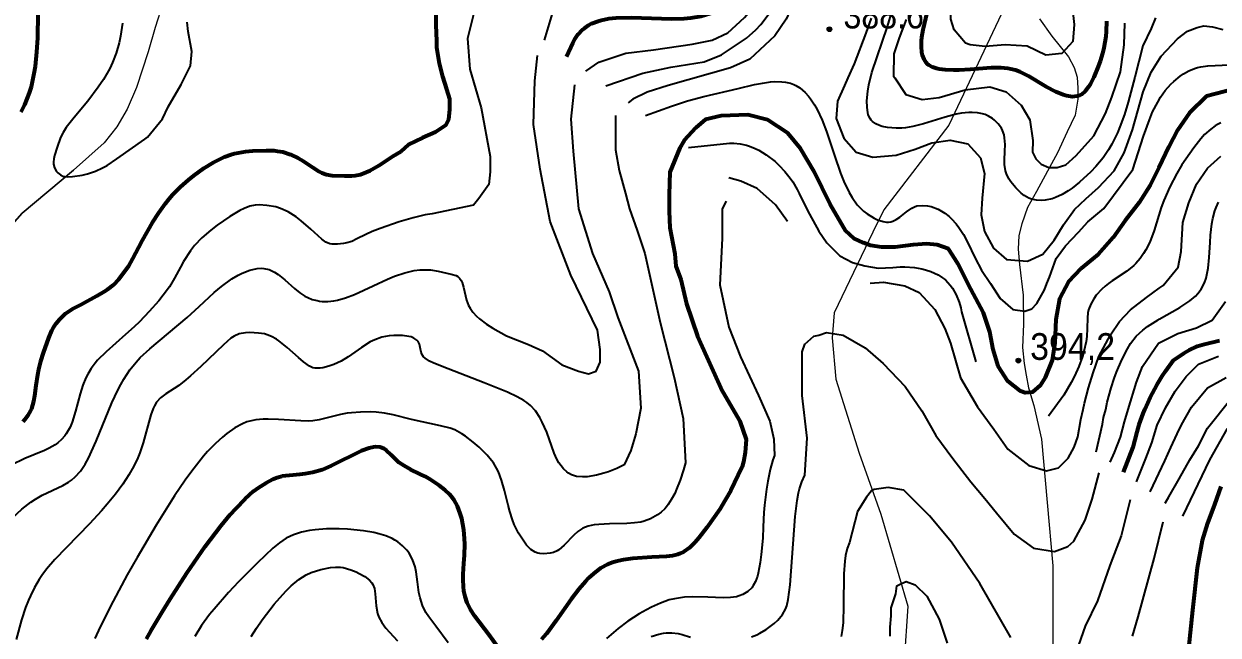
# Model space of a CAD drawing. Header units: metres. Extents: x 545098 to 555652, y 1854398 to 1862642.
# Drawn here: x 548287 to 549047, y 1859579 to 1859968 of the extents above; entities that cross this region are included whole.
import ezdxf
from ezdxf.enums import TextEntityAlignment as Align

# ---------------------------------------------------------------- set-up
doc = ezdxf.new("R2010")
doc.units = ezdxf.units.M
doc.header["$LTSCALE"] = 6.8
for name, color, linetype, lineweight in [('1', 7, 'Continuous', 25), ('2', 7, 'Continuous', 53), ('34', 7, 'Continuous', 13), ('5', 7, 'Continuous', 13), ('51', 7, 'Continuous', 13), ('53', 7, 'Continuous', 13)]:
    doc.layers.add(name, color=color, linetype=linetype, lineweight=lineweight)

msp = doc.modelspace()

# ---------------------------------------------------------------- hatches: boundary and pattern name
at = {"layer": '5'}
for points in [[(548800.84, 1859964.66, 1), (548797.84, 1859964.66, 1)], [(548921.02, 1859753.77, 1), (548918.02, 1859753.77, 1)]]:
    msp.add_hatch(color=256, dxfattribs=at).paths.add_polyline_path(points)

# ---------------------------------------------------------------- linework, layer by layer
at = {"layer": '1'}
for points in [[(548630.7, 1860000), (548629.78, 1859999.03), (548625.54, 1859983.46), (548617.91, 1859957.75)], [(548644.27, 1859938.07), (548652.66, 1859943.62), (548669.87, 1859949.37), (548687.37, 1859951.5), (548711.9, 1859955.18), (548724.67, 1859957.82), (548734.68, 1859962.44), (548745.24, 1859972.12), (548754.28, 1859982.72), (548767.31, 1860000)], [(548657.02, 1859928.56), (548680.61, 1859936.77), (548698.39, 1859940.62), (548719.53, 1859943.98), (548730.58, 1859948.31), (548746.5, 1859958.94), (548752.45, 1859964.26), (548755.7, 1859967.6), (548766.82, 1859982.54), (548774.3, 1859994.05), (548779.24, 1860000)], [(548788.95, 1860000), (548778.84, 1859986.69), (548777.45, 1859983.73), (548771.79, 1859970.99), (548764.48, 1859960.42), (548748.67, 1859945.6), (548736.44, 1859940.14), (548696.78, 1859928.86), (548683.34, 1859924.69), (548674.21, 1859920.25), (548671.35, 1859917.86)], [(548954.17, 1860000), (548953.83, 1859978.87), (548955.08, 1859967.68), (548954.08, 1859956.88), (548947.08, 1859949.18), (548936.96, 1859948.21), (548925.15, 1859953.97), (548911.07, 1859954.75), (548898.37, 1859953.6), (548888.84, 1859954.79), (548885.8, 1859955.71), (548878.71, 1859964.2), (548876.63, 1859971.13), (548876.63, 1859976.59), (548878.98, 1859988.61), (548882.3, 1860000)], [(548573.66, 1859977.35), (548569, 1859958.7), (548570.44, 1859939.34), (548577.78, 1859914.65), (548583.47, 1859883.74), (548583.47, 1859873.97), (548582.66, 1859865.84), (548576.16, 1859856.89), (548572.91, 1859852.82), (548546.49, 1859847.26), (548542.08, 1859846.48), (548534.47, 1859844.68), (548525.52, 1859842.05), (548513.48, 1859837.89), (548508.36, 1859835.88), (548504.31, 1859834.08), (548498.63, 1859831.21), (548495.41, 1859829.7), (548492.24, 1859828.73), (548490.14, 1859828.32), (548486.22, 1859827.88), (548482.89, 1859827.86), (548481.33, 1859828.15), (548478.94, 1859829.18), (548476.28, 1859831.12), (548469.4, 1859837.38), (548463.29, 1859842.68), (548459.94, 1859845.25), (548454.88, 1859848.52), (548450.04, 1859850.69), (548446.99, 1859851.6), (548441.36, 1859852.57), (548436.38, 1859852.86), (548434.03, 1859852.71), (548430.52, 1859852.02), (548426.85, 1859850.63), (548424.16, 1859849.28), (548417.76, 1859845.42), (548409.83, 1859840.01), (548405.7, 1859836.89), (548399.96, 1859831.98), (548395.29, 1859827), (548392.71, 1859823.65), (548388.41, 1859816.83), (548386.49, 1859813.34), (548382.63, 1859806.22), (548379.35, 1859800.83), (548375.46, 1859795.44), (548372.6, 1859791.9), (548366.53, 1859785.06), (548360.27, 1859778.58), (548356.93, 1859775.36), (548351.44, 1859770.35), (548339.08, 1859759.48), (548333.62, 1859753.99), (548332.09, 1859752.21), (548329.49, 1859748.7), (548327.41, 1859745.24), (548326.25, 1859742.92), (548324.34, 1859738.2), (548322.61, 1859732.68), (548319.66, 1859721.55), (548317.47, 1859714.63), (548316.15, 1859711.46), (548313.73, 1859707.19), (548312.78, 1859705.92), (548310.67, 1859703.58), (548308.29, 1859701.52), (548306.57, 1859700.28), (548302.84, 1859698.09), (548299.81, 1859696.65), (548293.1, 1859693.9), (548287.37, 1859691.51), (548278.78, 1859687.32)], [(549006.81, 1859971.92), (549003.93, 1859965.19), (548998.64, 1859954.13), (548993.53, 1859934.26), (548989.43, 1859918.34), (548986.99, 1859910.39), (548984.15, 1859902.6), (548982.54, 1859898.79), (548978.9, 1859891.45), (548976.84, 1859887.94), (548973.41, 1859882.91), (548968.85, 1859877.4), (548965.53, 1859873.94), (548958.41, 1859867.42), (548953.66, 1859863.55), (548951.18, 1859861.77), (548947.29, 1859859.41), (548943.14, 1859857.52), (548940.94, 1859856.79), (548936.54, 1859855.9), (548934.3, 1859855.73), (548930.97, 1859855.87), (548927.79, 1859856.56), (548926.28, 1859857.12), (548923.23, 1859858.85), (548921.36, 1859860.33), (548917.91, 1859863.75), (548914.76, 1859867.54), (548913.43, 1859869.55), (548911.9, 1859872.74), (548911.34, 1859874.66), (548910.79, 1859878.67), (548910.74, 1859881.45), (548910.96, 1859887.12), (548911.07, 1859891.36), (548910.8, 1859895.48), (548910.43, 1859897.47), (548909.47, 1859900.32), (548908.72, 1859901.78), (548906.77, 1859904.51), (548904.32, 1859906.9), (548903.1, 1859907.83), (548900.48, 1859909.42), (548898.41, 1859910.34), (548896.8, 1859910.88), (548893.52, 1859911.55), (548890.16, 1859911.77), (548887.91, 1859911.71), (548883.41, 1859911.2), (548879.87, 1859910.53), (548872.92, 1859908.72), (548859.26, 1859904.47), (548852.39, 1859902.74), (548847.73, 1859901.98), (548845.37, 1859901.76), (548841.79, 1859901.66), (548836.28, 1859902.12), (548832.77, 1859902.87), (548831.08, 1859903.41), (548828.74, 1859904.47), (548826.74, 1859905.89), (548825.91, 1859906.75), (548825.14, 1859907.82), (548824.04, 1859910.29), (548823.43, 1859913.08), (548823.23, 1859915.04), (548823.2, 1859919.05), (548823.74, 1859925.36), (548824.41, 1859929.38), (548826.32, 1859937.17), (548836.32, 1859966.41), (548839.29, 1859976.32)], [(548349.56, 1859968.47), (548348.29, 1859960.31), (548347.34, 1859955.96), (548345.51, 1859949.51), (548343.18, 1859943.52), (548341.38, 1859939.77), (548337.34, 1859932.74), (548334.06, 1859927.76), (548327.45, 1859918.88), (548318.69, 1859908.51), (548313.68, 1859902.14), (548311.68, 1859898.95), (548310.17, 1859895.78), (548308.02, 1859889.71), (548306.28, 1859884.41), (548305.74, 1859882.12), (548305.57, 1859880.06), (548305.67, 1859878.8), (548306.34, 1859876.43), (548307.62, 1859874.2), (548308.46, 1859873.2), (548309.98, 1859871.96), (548311.6, 1859871.2), (548312.57, 1859870.95), (548314.29, 1859870.75), (548317.68, 1859870.87), (548323.82, 1859871.86), (548327.25, 1859872.69), (548332.29, 1859874.32), (548336.84, 1859876.39), (548339.73, 1859878.05), (548345.89, 1859882.16), (548363.68, 1859894.77), (548365.52, 1859896.01), (548374.88, 1859907.72), (548378.62, 1859915.21), (548386.86, 1859929.46), (548392.86, 1859941.45), (548393.61, 1859950.45), (548391.36, 1859963.19), (548390.61, 1859969.19)], [(548825.82, 1859971.67), (548822.48, 1859962.17), (548815.06, 1859942.63), (548811.03, 1859933.66), (548808.89, 1859928.89), (548804.34, 1859918.94), (548803.68, 1859907.86), (548808.38, 1859895.33), (548816.29, 1859886.46), (548826.84, 1859883.33), (548841.84, 1859884.43), (548853.82, 1859888.44), (548864.56, 1859892.31), (548876.16, 1859894.08), (548887.27, 1859891.7), (548895.49, 1859882.87), (548898.02, 1859872.93), (548896.47, 1859857.18), (548895.92, 1859846.58), (548897.9, 1859835.95), (548903.63, 1859825.42), (548911.99, 1859818.18), (548925.28, 1859817), (548935.13, 1859821.6), (548942.23, 1859830.52), (548948.23, 1859840.15), (548955.16, 1859849.89), (548962.41, 1859856.83), (548970.59, 1859863.88), (548980.56, 1859874.59), (548986.84, 1859885.98), (548992.12, 1859900.72), (548995.5, 1859912.74), (548998.87, 1859924.76), (549004.08, 1859937.29), (549010.33, 1859947.58), (549020.67, 1859958.57), (549027.22, 1859963.48), (549033.22, 1859965.67), (549037.58, 1859966.76), (549043.04, 1859966.21), (549049.59, 1859964.57)], [(548848.09, 1859970.85), (548843.57, 1859959.18), (548840.3, 1859949.06), (548840.16, 1859934.73), (548840.88, 1859933.66), (548847.9, 1859923.17), (548858.33, 1859919.93), (548869.2, 1859921.14), (548885.64, 1859926.12), (548901.31, 1859928.03), (548911.74, 1859924.79), (548921.34, 1859916.26), (548926.76, 1859907.12), (548928.7, 1859893.97), (548928.46, 1859886.52), (548930.65, 1859882.15), (548933.92, 1859878.88), (548938.83, 1859876.69), (548944.29, 1859876.69), (548949.74, 1859878.33), (548956.29, 1859884.34), (548967.54, 1859896.88), (548974.92, 1859911.07), (548978.96, 1859921.43), (548984.4, 1859937.46), (548986.88, 1859954.72), (548987.22, 1859968.6)], [(548316.96, 1859677.69), (548319.4, 1859679.76), (548322.75, 1859683.36), (548325.78, 1859687.81), (548327.83, 1859691.62), (548332.67, 1859702.48), (548342.82, 1859726.84), (548346.62, 1859734.97), (548348.52, 1859738.67), (548350.41, 1859742.03), (548354.21, 1859747.86), (548358.12, 1859752.79), (548360.85, 1859755.73), (548366.8, 1859761.28), (548390.68, 1859781.15), (548398.38, 1859788.24), (548407.94, 1859797.17), (548412.48, 1859801.04), (548419.01, 1859805.74), (548423.11, 1859808.15), (548425.7, 1859809.45), (548430.47, 1859811.35), (548435.1, 1859812.45), (548437.84, 1859812.61), (548439.54, 1859812.48), (548442.77, 1859811.69), (548446.23, 1859810.04), (548448.46, 1859808.59), (548452.73, 1859805.16), (548458.92, 1859799.61), (548462.27, 1859796.97), (548465.58, 1859794.86), (548467.36, 1859793.94), (548470.23, 1859792.78), (548473.32, 1859791.95), (548474.95, 1859791.68), (548476.65, 1859791.51), (548480.19, 1859791.49), (548483.88, 1859791.85), (548486.39, 1859792.3), (548491.43, 1859793.66), (548497.05, 1859795.81), (548508.98, 1859801.47), (548518.04, 1859805.56), (548522.65, 1859807.43), (548529.25, 1859809.69), (548535.14, 1859811.06), (548538.74, 1859811.51), (548541.04, 1859811.62), (548545.52, 1859811.46), (548550.44, 1859810.78), (548558.63, 1859808.87), (548561.82, 1859807.88), (548562.86, 1859807.36), (548564.03, 1859806.34), (548564.99, 1859804.82), (548565.56, 1859803.54), (548566.5, 1859800.48), (548568.32, 1859792.34), (548569.69, 1859788.82), (548570.63, 1859787.12), (548572.44, 1859784.6), (548574.78, 1859782.08), (548576.66, 1859780.4), (548581.14, 1859777.03), (548585.12, 1859774.51), (548593.81, 1859769.65), (548607.86, 1859764.15), (548616.8, 1859760.08), (548629, 1859751.13), (548639.57, 1859747.06), (548646.07, 1859745.44), (548650.95, 1859747.06), (548653.39, 1859752.76), (548653.39, 1859760.89), (548651.76, 1859773.1), (548634.69, 1859808.08), (548621.68, 1859842.25), (548615.18, 1859875.61), (548611.11, 1859904.09), (548611.93, 1859931.75), (548613.55, 1859948.02)], [(548682.24, 1859909.74), (548698.8, 1859915.81), (548709.08, 1859919.05), (548719.45, 1859921.82), (548741.15, 1859926.99), (548751.58, 1859929.45), (548756.77, 1859930.45), (548761.85, 1859931.14), (548764.31, 1859931.33), (548769.04, 1859931.29), (548771.29, 1859931.04), (548774.48, 1859930.33), (548776.59, 1859929.57), (548777.93, 1859928.93), (548780.47, 1859927.4), (548783.94, 1859924.46), (548786.04, 1859922.13), (548787.36, 1859920.42), (548789.81, 1859916.66), (548791.5, 1859913.59), (548794.59, 1859906.89), (548797.37, 1859899.65), (548802.46, 1859884.41), (548806.32, 1859873.16), (548808.41, 1859867.86), (548811.76, 1859860.8), (548813.7, 1859857.55), (548817.04, 1859853.03), (548821.08, 1859848.96), (548823.41, 1859847.1), (548827.69, 1859844.39), (548829.96, 1859843.31), (548833.41, 1859842.22), (548835.68, 1859841.93), (548836.79, 1859841.94), (548838.41, 1859842.18), (548839.58, 1859842.54), (548841.83, 1859843.65), (548844, 1859845.13), (548848.27, 1859848.56), (548851.63, 1859850.85), (548853.41, 1859851.69), (548854.99, 1859852.19), (548858.32, 1859852.59), (548861.74, 1859852.32), (548864.02, 1859851.8), (548868.41, 1859850.15), (548872.79, 1859847.58), (548875.41, 1859845.52), (548877.03, 1859844.03), (548879.95, 1859840.8), (548881.62, 1859838.61), (548884.58, 1859834.01), (548887.18, 1859829.16), (548892.01, 1859819.01), (548896.04, 1859811.3), (548901.72, 1859802.77), (548907.99, 1859793.34), (548916.1, 1859786.31), (548923.67, 1859785.22), (548927.99, 1859786.85), (548931.23, 1859790.09), (548936.1, 1859798.75), (548937.71, 1859802.77), (548939.34, 1859806.86), (548943.67, 1859818.76), (548949.61, 1859826.87), (548957.72, 1859835.53), (548963.67, 1859842.02), (548973.94, 1859850.67), (548992.45, 1859875.5), (548999.21, 1859896.72), (549002.86, 1859907.06), (549004.96, 1859912.03), (549008.16, 1859918.35), (549009.98, 1859921.36), (549013.02, 1859925.65), (549016.49, 1859929.64), (549018.41, 1859931.5), (549022.41, 1859934.79), (549024.57, 1859936.25), (549027.97, 1859938.16), (549031.56, 1859939.67), (549033.41, 1859940.24), (549035.6, 1859940.75), (549040.08, 1859941.37), (549053.75, 1859941.97)], [(548637.13, 1859929.31), (548634.69, 1859907.34), (548636.32, 1859887), (548639.57, 1859850.39), (548648.51, 1859821.92), (548659.08, 1859797.51), (548664.77, 1859781.24), (548677.78, 1859747.07), (548679.4, 1859723.47), (548676.15, 1859707.2), (548672.9, 1859696.63), (548668.66, 1859687.4), (548664.1, 1859685.16), (548658.66, 1859683.03), (548655.71, 1859682.07), (548651.14, 1859680.87), (548645.11, 1859679.92), (548642.27, 1859679.8), (548638.42, 1859680.12), (548635.2, 1859681.1), (548633.34, 1859682.12), (548632.21, 1859682.95), (548630.1, 1859684.96), (548627.21, 1859688.79), (548625.9, 1859691.05), (548624.12, 1859694.8), (548619.42, 1859708.19), (548616.6, 1859714.6), (548614.95, 1859717.66), (548612.2, 1859721.79), (548609.11, 1859725.21), (548606.7, 1859727.18), (548604.88, 1859728.42), (548600.59, 1859730.84), (548594.54, 1859733.66), (548579.58, 1859739.73), (548556.7, 1859748.64), (548547.69, 1859752.21), (548544.85, 1859753.51), (548542.02, 1859755.25), (548540.98, 1859756.22), (548539.88, 1859757.92), (548539.44, 1859759.25), (548538.92, 1859762.15), (548538.46, 1859764.19), (548537.64, 1859765.87), (548536.89, 1859766.78), (548534.94, 1859768.18), (548533.1, 1859768.89), (548531.6, 1859769.24), (548527.65, 1859769.68), (548522.22, 1859769.78), (548519.17, 1859769.57), (548514.51, 1859768.72), (548510.03, 1859767.12), (548507.16, 1859765.67), (548501.54, 1859762.13), (548493.04, 1859756.16), (548488.56, 1859753.45), (548483.88, 1859751.27), (548480.79, 1859750.17), (548476.93, 1859749.2), (548475.19, 1859748.94), (548472.1, 1859748.96), (548470.65, 1859749.29), (548468.43, 1859750.25), (548464.58, 1859752.97), (548461.43, 1859755.7), (548454.3, 1859762.14), (548449.02, 1859766.42), (548447.41, 1859767.52), (548444.39, 1859769.18), (548441.58, 1859770.26), (548439.77, 1859770.74), (548436.13, 1859771.3), (548430.45, 1859771.6), (548427.67, 1859771.45), (548423.83, 1859770.76), (548420.53, 1859769.36), (548418.44, 1859767.98), (548413.78, 1859763.93), (548399.3, 1859750.05), (548392.82, 1859744.1), (548389.73, 1859741.48), (548385.26, 1859738.04), (548382.37, 1859736.11), (548377.06, 1859732.73), (548373.74, 1859730.19), (548371.19, 1859727.25), (548369.83, 1859724.97), (548369.03, 1859723.27), (548367.63, 1859719.38), (548362.72, 1859701.46), (548360.55, 1859695.17), (548359.2, 1859691.86), (548356.73, 1859686.65), (548353.59, 1859681.09), (548351.73, 1859678.17), (548349.66, 1859675.14), (548344.98, 1859668.86), (548339.77, 1859662.44)], [(548663.15, 1859909.79), (548663.15, 1859897.59), (548663.15, 1859887.83), (548665.59, 1859874.81), (548669.65, 1859860.16), (548672.09, 1859850.4), (548676.97, 1859836.57), (548681.85, 1859821.92), (548691.6, 1859777.98), (548700.54, 1859743), (548706.23, 1859716.96), (548707.73, 1859688.7), (548706.46, 1859684.19), (548704.3, 1859677.64), (548702.07, 1859672.01), (548700.84, 1859669.33), (548698.87, 1859665.58), (548696.75, 1859662.26), (548695.65, 1859660.8), (548694.51, 1859659.49), (548692.19, 1859657.29), (548689.85, 1859655.56), (548685.39, 1859653.14), (548681.36, 1859651.58), (548679.21, 1859651.04), (548675.36, 1859650.5), (548670.46, 1859650.23), (548659.3, 1859649.97), (548652.59, 1859649.57), (548649.63, 1859649.21), (548645.75, 1859648.39), (548642.49, 1859647.13), (548640.54, 1859645.99), (548639.28, 1859645.08), (548636.74, 1859642.81), (548630.43, 1859636.27), (548627.09, 1859633.49), (548625.98, 1859632.8), (548623.76, 1859631.78), (548621.59, 1859631.18), (548617.49, 1859630.84), (548614.99, 1859631), (548613.79, 1859631.23), (548612.03, 1859631.86), (548609.37, 1859633.6), (548606.64, 1859636.46), (548604.84, 1859638.83), (548601.52, 1859644.08), (548598.81, 1859649.46), (548597.63, 1859652.43), (548595.97, 1859657.68), (548594.88, 1859661.84), (548592.6, 1859671.05), (548590.68, 1859677.73), (548588.71, 1859682.92), (548587.56, 1859685.29), (548585.53, 1859688.67), (548584.35, 1859690.33), (548581.61, 1859693.64), (548576.5, 1859698.72), (548572.73, 1859701.96), (548567.74, 1859705.76), (548565.43, 1859707.3), (548560.87, 1859709.79), (548558.05, 1859710.87), (548551.91, 1859712.4), (548533.38, 1859716.27), (548521.75, 1859719.24), (548516.3, 1859720.34), (548510.92, 1859720.96), (548507.42, 1859721.13), (548500.88, 1859721.07), (548495.13, 1859720.66), (548492.39, 1859720.3), (548488.16, 1859719.48), (548474.58, 1859716.02), (548470.63, 1859715.46), (548468.12, 1859715.33), (548462.9, 1859715.46), (548448.73, 1859716.39), (548442.11, 1859716.55), (548438.91, 1859716.47), (548434.34, 1859716.06), (548430.56, 1859715.33), (548428.68, 1859714.76), (548425.79, 1859713.6), (548420.97, 1859710.93), (548415.93, 1859707.4), (548413.13, 1859705.13), (548408.59, 1859700.99), (548403.66, 1859695.87), (548401.04, 1859692.9), (548393.55, 1859683.46), (548389.44, 1859677.76), (548382.69, 1859667.79), (548370.96, 1859649.08), (548358.85, 1859628.55), (548352.59, 1859617.46), (548343.51, 1859600.64), (548335.41, 1859584.47), (548331.93, 1859576.94)], [(549048.41, 1859905.11), (549046.13, 1859904.01), (549044.67, 1859903.15), (549041.88, 1859901.16), (549038, 1859897.6), (549035.59, 1859894.94), (549031.08, 1859889.26), (549025.98, 1859882.08), (549023.6, 1859878.44), (549020.26, 1859872.92), (549015.79, 1859864.46), (549012.02, 1859855.73), (549010.4, 1859851.25), (549008.85, 1859846.37), (549005.84, 1859836.52), (549003.08, 1859829.26), (549000.64, 1859824.39), (548999.24, 1859822.06), (548996.91, 1859818.73), (548994.3, 1859815.67), (548992.88, 1859814.26), (548988.58, 1859810.75), (548979.24, 1859804.51), (548976.88, 1859802.77), (548974.69, 1859801.15), (548972.55, 1859799.26), (548969.01, 1859795.35), (548967.48, 1859793.2), (548965.58, 1859789.76), (548964.23, 1859786.14), (548963.8, 1859784.26), (548963.43, 1859780.93), (548963.33, 1859774.17), (548963.01, 1859769.21), (548962.57, 1859765.94), (548961.19, 1859759.5), (548960.27, 1859756.32), (548958.01, 1859750.04), (548955.25, 1859743.86), (548953.15, 1859739.79), (548948.45, 1859731.75), (548938.66, 1859718.38)], [(548709.58, 1859889.33), (548735.65, 1859892.15), (548738.44, 1859892.16), (548742.51, 1859891.8), (548746.47, 1859890.97), (548748.41, 1859890.36), (548752.07, 1859888.86), (548754.44, 1859887.64), (548758.98, 1859884.83), (548764.7, 1859880.45), (548767.33, 1859878.04), (548771.02, 1859874.13), (548774.37, 1859869.86), (548775.93, 1859867.59), (548778.81, 1859862.74), (548780.13, 1859860.17), (548781.96, 1859856.12), (548786.68, 1859846.9), (548792.51, 1859836.22), (548797.69, 1859828.77), (548805.94, 1859820.51), (548814.04, 1859816.3), (548821.8, 1859814.03), (548830.22, 1859812.73), (548839.71, 1859812.97), (548844.32, 1859813.41), (548847.35, 1859813.47), (548853.41, 1859813.04), (548858.07, 1859812.23), (548860.37, 1859811.66), (548863.73, 1859810.58), (548868.41, 1859808.44), (548871.32, 1859806.55), (548873.08, 1859805.1), (548876.22, 1859801.77), (548877.59, 1859799.89), (548879.97, 1859795.69), (548881.86, 1859790.91), (548882.87, 1859787.42), (548883.43, 1859784.94), (548892.35, 1859752.93)], [(548825.2, 1859803.04), (548833.76, 1859803.82), (548847.37, 1859801.36), (548856.45, 1859797.08), (548866.33, 1859786.23), (548872.72, 1859774.17), (548876.43, 1859764.81), (548882.63, 1859742.78), (548893.5, 1859724.34), (548903.9, 1859710.15), (548912.88, 1859697.38), (548926.11, 1859686.98), (548937.45, 1859683.66), (548945.01, 1859685.56), (548951.16, 1859691.71), (548954.94, 1859698.8), (548957.35, 1859705.37), (548959.18, 1859716.37), (548960.67, 1859722.77), (548961.57, 1859726.65), (548964.18, 1859736.48), (548967.14, 1859746.04), (548970.78, 1859756.47), (548978.14, 1859770.2), (548983.93, 1859778.68), (548990.94, 1859786.19), (549000.94, 1859793.91), (549009.02, 1859799.84), (549011.56, 1859801.7), (549021.24, 1859813.34), (549023.05, 1859823.23), (549024.18, 1859841.7), (549027.97, 1859854.24), (549032.94, 1859866.12), (549039.84, 1859876.16), (549048.26, 1859883.87)], [(548772.68, 1859842.24), (548765.01, 1859852.84), (548753.43, 1859863.32), (548743.02, 1859868.07), (548735.34, 1859870.11)], [(548733.62, 1859855.31), (548731.16, 1859850.39), (548731.16, 1859831.55), (548729.52, 1859802.05), (548735.26, 1859775), (548742.62, 1859756.16), (548754.09, 1859731.57), (548761.46, 1859715.18), (548763.91, 1859703.71), (548764.31, 1859693.5), (548763.32, 1859690.62), (548761.67, 1859684.59), (548760.12, 1859677.18), (548759.25, 1859672.02), (548758, 1859661.88), (548757.64, 1859657.14), (548757.19, 1859647.99), (548756.83, 1859640.82), (548755.94, 1859630.42), (548755.27, 1859625.32), (548753.97, 1859618.52), (548753.45, 1859616.6), (548752.26, 1859613.32), (548750.87, 1859610.68), (548749.83, 1859609.22), (548747.43, 1859606.88), (548744.23, 1859604.94), (548741.81, 1859604.02), (548740.08, 1859603.55), (548736.36, 1859602.98), (548731.8, 1859602.83), (548721.98, 1859603.28), (548712.03, 1859603.42), (548707.17, 1859603.16), (548700.75, 1859602.29), (548697.36, 1859601.47), (548691.72, 1859599.51), (548686, 1859596.9), (548682.93, 1859595.31), (548678.2, 1859592.61), (548671.01, 1859587.96), (548664.81, 1859583.33), (548661.83, 1859580.86), (548657.57, 1859576.98)], [(548968.94, 1859695.84), (548972.96, 1859713.45), (548973.76, 1859717.66), (548975.13, 1859722.77), (548975.98, 1859727.34), (548978.48, 1859736.53), (548980.52, 1859742.52), (548982.03, 1859746.46), (548985.38, 1859754.26), (548988.89, 1859761.28), (548990.93, 1859764.63), (548994.49, 1859769.26), (548998.65, 1859773.19), (549001.75, 1859775.55), (549008.46, 1859779.79), (549009.02, 1859780.1), (549022.34, 1859787.57), (549028.59, 1859791.74), (549032.19, 1859794.85), (549033.77, 1859796.53), (549035.81, 1859799.26), (549037.89, 1859803.33), (549038.91, 1859806.27), (549039.45, 1859808.33), (549040.26, 1859812.63), (549040.96, 1859819.45), (549041.48, 1859828.93), (549041.79, 1859833.72), (549042.6, 1859840.81), (549043.25, 1859844.26), (549044.57, 1859849.03), (549045.4, 1859851.33), (549046.89, 1859854.64)], [(548977.92, 1859689.16), (548980.78, 1859695.23), (548984.5, 1859705.03), (548987.1, 1859714.86), (548989.48, 1859722.77), (548994.66, 1859740.03), (548998.52, 1859750.02), (549008.75, 1859764.9), (549009.02, 1859765.04), (549020.99, 1859771.14), (549032.77, 1859774.64), (549042.8, 1859779.51), (549051.33, 1859791.48)], [(548779.65, 1859669.63), (548780.31, 1859672.27), (548781.84, 1859676.76), (548783.68, 1859680.93), (548785.2, 1859704.53), (548781.92, 1859731.57), (548781.92, 1859748.78), (548781.92, 1859759.44), (548783.56, 1859764.35), (548789.29, 1859769.27), (548792.57, 1859770.09), (548797.48, 1859771.73), (548808.12, 1859770.09), (548822.04, 1859761.89), (548833.51, 1859752.06), (548847.43, 1859737.31), (548858.07, 1859721.74), (548867.08, 1859706.17), (548877.72, 1859691.42), (548889.19, 1859676.67), (548898.19, 1859666.02), (548905.56, 1859657.01), (548916.93, 1859643.4), (548929.19, 1859634.48), (548942.56, 1859632.25), (548950.92, 1859635.59), (548954.82, 1859638.94), (548962.06, 1859652.32), (548966.52, 1859665.7), (548970.97, 1859682.43)], [(548994.67, 1859676.7), (549000.67, 1859691.47), (549004.35, 1859701.58), (549007.74, 1859712.78), (549013.22, 1859723.75), (549019.23, 1859734.31), (549026.33, 1859743.73), (549034.1, 1859751.5), (549046.8, 1859756.53)], [(549003.36, 1859670.23), (549012.77, 1859689.97), (549016.48, 1859698.46), (549020.48, 1859707.24), (549023.38, 1859712.98), (549029.69, 1859724.26), (549039.87, 1859736.54), (549051.76, 1859743.03)], [(549013.01, 1859663.05), (549015.21, 1859667.08), (549021.9, 1859678.52), (549028.66, 1859690.75), (549034.23, 1859699.67), (549039.85, 1859710.82), (549054.96, 1859729.77)], [(549024.15, 1859654.76), (549041.25, 1859690.61), (549052.56, 1859710.54)], [(548251.49, 1859577.42), (548252.22, 1859583.52), (548253.82, 1859593.08), (548256.95, 1859607.03), (548258.85, 1859614.06), (548261.93, 1859623.9), (548265.2, 1859632.27), (548267.49, 1859637.09), (548269.09, 1859640.02), (548272.49, 1859645.31), (548276.66, 1859650.58), (548279.58, 1859653.72), (548285.5, 1859659.2), (548291.27, 1859663.69), (548294.14, 1859665.6), (548298.48, 1859668.08), (548311.65, 1859674.26), (548315.25, 1859676.45), (548316.96, 1859677.69)], [(548914.7, 1859577.6), (548894.92, 1859611.94), (548876.9, 1859638.16), (548862.89, 1859655.11), (548846.73, 1859671.28), (548836.7, 1859672.95), (548827.77, 1859671.76), (548826.14, 1859670.94), (548822.86, 1859666.84), (548817.13, 1859657.83), (548812.06, 1859637.99), (548810.54, 1859634.25), (548809.51, 1859629.68), (548809.07, 1859626.18), (548808.56, 1859618.2), (548808.23, 1859597.96), (548807.97, 1859586.87), (548807.5, 1859582.11), (548806.75, 1859578.18)], [(548749.79, 1859578.03), (548753.06, 1859579.39), (548755.11, 1859580.39), (548758.96, 1859582.62), (548762.55, 1859585.16), (548764.23, 1859586.53), (548766.54, 1859588.7), (548769.45, 1859592.15), (548771.39, 1859595.54), (548772.17, 1859597.66), (548773.15, 1859601.78), (548774.36, 1859611.1), (548777.55, 1859654.68), (548778.74, 1859664.81), (548779.65, 1859669.63)], [(548990.71, 1859665.2), (548984.98, 1859642.26), (548977.61, 1859623.41), (548969.86, 1859601.02), (548962.06, 1859584.9), (548956.33, 1859568.51)], [(548339.77, 1859662.44), (548336.11, 1859658.17), (548328.62, 1859649.94), (548306.37, 1859627.13), (548301.14, 1859620.99), (548298.26, 1859617.12), (548296.56, 1859614.58), (548293.54, 1859609.48), (548290.88, 1859604.15), (548289.64, 1859601.31), (548287.86, 1859596.72), (548285.28, 1859588.88), (548281.96, 1859576.41)], [(548992.06, 1859578.39), (548995.69, 1859590.76), (549005.87, 1859627.87), (549011.69, 1859651.16)], [(548458.33, 1859642.91), (548455.98, 1859641.89), (548453.73, 1859640.71), (548449.4, 1859637.87), (548445.1, 1859634.35), (548435.44, 1859625.11), (548423.36, 1859612.99), (548416.93, 1859606.21), (548407.74, 1859595.67), (548404.95, 1859592.14), (548399.88, 1859585.16), (548395.47, 1859578.28)], [(548556.75, 1859574.28), (548548.82, 1859584.76), (548544.36, 1859590.73), (548542.54, 1859593.56), (548540.35, 1859597.96), (548538.82, 1859602.79), (548538.09, 1859606.18), (548537.11, 1859613), (548536.27, 1859619.47), (548535.64, 1859622.59), (548534.07, 1859627.21), (548531.81, 1859631.26), (548530.34, 1859633.22), (548527.73, 1859635.99), (548524.63, 1859638.48), (548522.89, 1859639.58), (548521.03, 1859640.59), (548516.98, 1859642.29), (548512.55, 1859643.66), (548509.43, 1859644.4), (548502.91, 1859645.55), (548492.68, 1859646.62), (548487.42, 1859646.84), (548479.36, 1859646.75), (548472.12, 1859646.17), (548468.54, 1859645.65), (548463.3, 1859644.53), (548458.33, 1859642.91)], [(548431.4, 1859578.22), (548434.74, 1859583.63), (548438.42, 1859588.93), (548446.12, 1859598.77), (548453.35, 1859607.01), (548456.74, 1859610.41), (548461.65, 1859614.53), (548466.4, 1859617.48), (548469.51, 1859618.91), (548475.66, 1859620.91), (548481.82, 1859622.19), (548484.96, 1859622.43), (548488.19, 1859622.31), (548489.84, 1859622.08), (548494.89, 1859620.72), (548498.16, 1859619.41), (548500.2, 1859618.42), (548503.77, 1859616.35), (548506.72, 1859614.06), (548508.1, 1859612.48), (548508.8, 1859611.35), (548509.77, 1859608.8), (548510.35, 1859605.38), (548510.95, 1859597.74), (548511.81, 1859592.92), (548512.6, 1859590.59), (548514.43, 1859587.08), (548517.15, 1859583.44), (548519.39, 1859580.91), (548524.57, 1859575.54)], [(548837.91, 1859578.39), (548837.91, 1859584.21), (548838.64, 1859591.49), (548838.64, 1859596.58), (548841.54, 1859605.31), (548842.27, 1859610.41), (548845.18, 1859611.86), (548848.09, 1859613.32), (548853.91, 1859611.13), (548861.18, 1859603.86), (548869.17, 1859589.3), (548874.26, 1859574.02)], [(548685.96, 1859578.28), (548690.72, 1859579.81), (548693.65, 1859580.34), (548695.52, 1859580.5), (548699.11, 1859580.49), (548703.02, 1859580.05), (548705.62, 1859579.52), (548710.98, 1859577.91)]]:
    msp.add_lwpolyline(points, dxfattribs=at)
at = {"layer": '2'}
for points in [[(548631.97, 1859947.25), (548636.02, 1859956.04), (548637.32, 1859958.37), (548639.51, 1859961.53), (548642.02, 1859964.26), (548643.41, 1859965.45), (548646.08, 1859967.26), (548648.01, 1859968.27), (548652.15, 1859969.88), (548654.35, 1859970.49), (548658.94, 1859971.4), (548663.71, 1859971.93), (548673.41, 1859972.18), (548698.79, 1859971.21), (548706.96, 1859971.46), (548711.04, 1859971.88), (548717.72, 1859973.09), (548721.04, 1859973.97), (548725.95, 1859975.62), (548730.74, 1859977.71), (548733.08, 1859978.92), (548738.49, 1859982.33), (548741, 1859984.28), (548754.29, 1860000)], [(548550.02, 1859994.91), (548548.95, 1859981.29), (548548.95, 1859967.3), (548549.3, 1859957.26), (548549.3, 1859952.96), (548551.1, 1859942.92), (548553.06, 1859934.51), (548555.75, 1859926.43), (548557.54, 1859920.33), (548557.54, 1859913.52), (548556.83, 1859907.07), (548555.04, 1859903.48), (548551.81, 1859901.33), (548548.59, 1859899.18), (548540.35, 1859895.59), (548531.39, 1859891.29), (548526.55, 1859886.81)], [(548295.45, 1859986.62), (548295.6, 1859974.72), (548295.36, 1859959.27), (548294.85, 1859950.15), (548293.89, 1859940.91), (548293.19, 1859936.44), (548291.31, 1859928.05), (548290.11, 1859924.11), (548287.15, 1859916.61), (548284.75, 1859911.83)], [(548975.63, 1859969.83), (548975.43, 1859963.23), (548975.12, 1859959.98), (548973.92, 1859952.79), (548973.06, 1859949.26), (548971.54, 1859944.32), (548970.34, 1859941.03), (548967.45, 1859934.26), (548965.32, 1859929.96), (548964.12, 1859927.93), (548962.09, 1859925.23), (548959.73, 1859923.17), (548958.41, 1859922.46), (548956.95, 1859921.98), (548953.78, 1859921.73), (548950.37, 1859922.24), (548948.03, 1859922.9), (548943.41, 1859924.75), (548937.21, 1859928), (548925.99, 1859934.79), (548920.52, 1859937.53), (548917.72, 1859938.56), (548914.77, 1859939.33), (548912.77, 1859939.69), (548908.65, 1859940.1), (548902.25, 1859940.1), (548888.84, 1859939.04), (548888.78, 1859939.04), (548881.79, 1859938.6), (548878.25, 1859938.54), (548872.9, 1859938.75), (548869.14, 1859939.2), (548867.33, 1859939.59), (548864.81, 1859940.44), (548862.61, 1859941.7), (548861.66, 1859942.51), (548860.83, 1859943.44), (548859.51, 1859945.64), (548858.59, 1859948.16), (548858.18, 1859949.96), (548857.79, 1859953.63), (548857.87, 1859957.27), (548858.13, 1859959.63), (548858.95, 1859964.26), (548861.52, 1859975.08)], [(549056.39, 1859926.61), (549039.13, 1859922.01), (549028.36, 1859911.37), (549020.77, 1859900.46), (549015.18, 1859889.93), (549008.98, 1859876.5), (549003.28, 1859865.48), (548996.35, 1859854.33), (548987.55, 1859842.97), (548979.79, 1859832.19), (548970.3, 1859821.38), (548959.38, 1859812.31), (548951.37, 1859803.88), (548945.72, 1859793.05), (548943.35, 1859779.92), (548942.78, 1859765.1), (548940.95, 1859754.1), (548936.65, 1859742.96), (548933.38, 1859738.05), (548928.47, 1859733.68), (548923.75, 1859733.37), (548920.84, 1859734.34), (548912.91, 1859740.66), (548906.6, 1859750.21), (548903.51, 1859760.8), (548901.35, 1859772.11), (548897.32, 1859784.3), (548889.31, 1859799.33), (548881.04, 1859815.49), (548879.36, 1859818.3), (548875, 1859824.85), (548867.91, 1859827.58), (548861.36, 1859828.13), (548852.63, 1859827.58), (548841.17, 1859825.94), (548832.44, 1859825.94), (548825.35, 1859827.03), (548820.99, 1859828.67), (548814.98, 1859831.4), (548809.46, 1859836.69), (548799.83, 1859853.27), (548789.53, 1859874.06), (548780.93, 1859888.7), (548772.77, 1859898.49), (548759.99, 1859907.08), (548747.41, 1859910.14), (548730.52, 1859909.51), (548720.5, 1859907.18), (548714.25, 1859901.89), (548706.83, 1859893.93), (548704.18, 1859889.16), (548697.82, 1859873.78), (548697.29, 1859859.46), (548697.29, 1859848.85), (548697.82, 1859838.24), (548701, 1859821.8), (548701.53, 1859813.84), (548704.71, 1859805.35), (548708.42, 1859789.97), (548715.42, 1859769.44), (548731.31, 1859734.23), (548742.34, 1859715.18), (548746.27, 1859703.7), (548745.62, 1859695.29), (548744.6, 1859689.31), (548743.68, 1859686.28), (548741.32, 1859680.92), (548736.47, 1859671.08), (548733.28, 1859665.34), (548729.49, 1859659.29), (548721.25, 1859647.54), (548716.17, 1859640.93), (548713.77, 1859638.14), (548710.26, 1859634.71), (548706.76, 1859632.22), (548704.4, 1859631.03), (548702.81, 1859630.42), (548699.56, 1859629.56), (548695.71, 1859629.06), (548686.41, 1859628.65), (548674.31, 1859627.83), (548668.29, 1859627.03), (548663.5, 1859626.02), (548661.3, 1859625.37), (548658.15, 1859624.15), (548653.62, 1859621.66), (548649.12, 1859618.21), (548646.1, 1859615.36), (548644.05, 1859613.22), (548639.89, 1859608.34), (548635.08, 1859602), (548625.38, 1859588.33), (548619.19, 1859580.01)], [(548286.21, 1859715), (548287.65, 1859716.58), (548289.57, 1859719.16), (548291.14, 1859721.95), (548291.78, 1859723.42), (548293.17, 1859728.07), (548293.76, 1859731.32), (548294.6, 1859738.02), (548295.58, 1859744.79), (548296.24, 1859748.21), (548297.51, 1859753.44), (548299.17, 1859758.75), (548302.73, 1859768.29), (548304.63, 1859772.88), (548305.59, 1859774.79), (548307.32, 1859777.49), (548309.6, 1859780.24), (548313.2, 1859783.69), (548315.06, 1859785.14), (548317.74, 1859786.83), (548323.27, 1859789.55), (548333.22, 1859794.95), (548337.87, 1859797.68), (548340.2, 1859799.24), (548343.69, 1859802.08), (548347.15, 1859805.65), (548349.39, 1859808.36), (548353.44, 1859814.18), (548356.05, 1859818.75), (548359.81, 1859825.97), (548362.22, 1859830.52), (548368.68, 1859841.73), (548372.62, 1859847.84), (548376.96, 1859853.85), (548379.26, 1859856.72), (548381.62, 1859859.44), (548386.51, 1859864.46), (548391.49, 1859868.91), (548394.8, 1859871.57), (548401.21, 1859876.19), (548407.19, 1859879.9), (548410.07, 1859881.43), (548414.34, 1859883.37), (548418.65, 1859884.88), (548420.86, 1859885.5), (548427.74, 1859886.8), (548432.34, 1859887.3), (548440.97, 1859887.6), (548445.92, 1859887.41), (548448.2, 1859887.17), (548451.48, 1859886.58), (548456.34, 1859885.02), (548461.37, 1859882.6), (548464.66, 1859880.7), (548470.43, 1859876.98), (548474.6, 1859874.22), (548476.41, 1859873.24), (548479.33, 1859872.22), (548482.89, 1859871.67), (548490.73, 1859871.4), (548495.36, 1859871.46), (548497.55, 1859871.65), (548500.9, 1859872.33), (548504.54, 1859873.62), (548507.13, 1859874.82), (548512.6, 1859877.96), (548521.55, 1859883.92), (548526.55, 1859886.81)], [(548986.5, 1859682.77), (548992.6, 1859698.77), (548995.02, 1859708.49), (548996.48, 1859713.24), (548998.98, 1859720.21), (549000.06, 1859722.77), (549001.84, 1859727), (549003.41, 1859730.34), (549007.77, 1859738.53), (549011, 1859743.83), (549013.29, 1859747.3), (549018.23, 1859754.08), (549024.73, 1859758.57), (549028.1, 1859760.55), (549033.41, 1859762.96), (549038.05, 1859764.35), (549047.56, 1859766.63)], [(548588.03, 1859571.81), (548582.66, 1859579.42), (548573.78, 1859591.24), (548571.03, 1859595.52), (548569.87, 1859597.62), (548568.91, 1859599.67), (548567.51, 1859603.61), (548566.7, 1859607.38), (548566.42, 1859609.81), (548566.26, 1859614.52), (548566.34, 1859617.96), (548566.76, 1859624.75), (548567.1, 1859629.9), (548567.28, 1859636.97), (548567.18, 1859640.58), (548566.7, 1859646.04), (548565.34, 1859653.22), (548564.37, 1859656.6), (548562.58, 1859661.2), (548560.44, 1859665.07), (548558.77, 1859667.33), (548557.53, 1859668.74), (548554.71, 1859671.44), (548550.95, 1859674.42), (548545.2, 1859678.21), (548542.11, 1859679.96), (548538.96, 1859681.56), (548532.82, 1859684.54), (548528.76, 1859686.74), (548525.43, 1859689.06), (548523.56, 1859690.64), (548520.37, 1859693.74), (548517.46, 1859696.5), (548515.95, 1859697.59), (548513.4, 1859698.68), (548510.68, 1859698.94), (548509.11, 1859698.79), (548506.42, 1859698.18), (548501.52, 1859696.35), (548482.38, 1859686.82), (548476.48, 1859684.37), (548472.83, 1859683.18), (548470.47, 1859682.55), (548465.8, 1859681.67), (548462.28, 1859681.27), (548455.47, 1859680.75), (548450.98, 1859680.2)], [(548364.68, 1859576.69), (548367.75, 1859582.09), (548374.72, 1859593.8), (548379.82, 1859602.02), (548390.51, 1859618.54), (548402.18, 1859635.48), (548412.29, 1859648.9), (548418.07, 1859655.89), (548421.53, 1859659.78), (548427.51, 1859665.92), (548432.93, 1859670.68), (548435.91, 1859672.9), (548440.82, 1859675.98), (548445.08, 1859678.28), (548447.26, 1859679.2), (548450.98, 1859680.2)], [(549048.37, 1859673.61), (549044.24, 1859662.21), (549039.81, 1859650.42), (549036.52, 1859639.27), (549033.37, 1859621.91), (549030.22, 1859595.09), (549027.85, 1859570.63), (549027.06, 1859538.29), (549037.31, 1859508.31), (549040.46, 1859486.22), (549045.19, 1859465.7), (549046.77, 1859450.71), (549042.12, 1859430.14), (549040.32, 1859423.95)], [(548619.19, 1859580.01), (548616.21, 1859576.42)]]:
    msp.add_lwpolyline(points, dxfattribs=at)
at = {"layer": '34'}
for points in [[(548384.98, 1860000), (548375.24, 1859981.14), (548370.22, 1859965.71), (548365.91, 1859950.27), (548358.38, 1859927.66), (548352.41, 1859913.86), (548345.83, 1859902.52), (548337.79, 1859892.42), (548318.33, 1859875.04)], [(548933.04, 1859971.26), (548940.85, 1859960.32), (548951.4, 1859947.03), (548954.92, 1859940.39), (548956.87, 1859934.13), (548957.26, 1859927.1), (548957.26, 1859920.07), (548955.7, 1859909.91), (548950.62, 1859899.35), (548944.37, 1859886.07), (548938.12, 1859874.35), (548931.09, 1859861.45), (548925.24, 1859851.29), (548921.72, 1859840.74), (548919.76, 1859833.31), (548919.37, 1859824.72), (548920.15, 1859814.95), (548922.5, 1859795.41), (548922.89, 1859777.04), (548922.11, 1859762.19), (548923.28, 1859752.03), (548924.45, 1859744.61), (548926.01, 1859736.4), (548929.43, 1859725.25)], [(548174.33, 1859676.08), (548182.02, 1859692.58), (548199.13, 1859703.5), (548212.42, 1859707.09), (548231.41, 1859714.32), (548242.82, 1859721.6), (548255.56, 1859732.96), (548263.79, 1859741.69), (548269.55, 1859754.52), (548269.63, 1859767.39), (548261.6, 1859801.57), (548261.68, 1859814.08), (548268.01, 1859827.81), (548285.65, 1859847.72), (548318.33, 1859875.04)], [(548929.43, 1859725.25), (548934.33, 1859703.84), (548941.37, 1859623.15), (548941.37, 1859574.88), (548943.46, 1859529.76), (548939.27, 1859440.58), (548921.6, 1859368.24), (548912.62, 1859332.01), (548891.03, 1859279.59), (548874.49, 1859233.4), (548870.6, 1859212.16), (548861.54, 1859163.42)]]:
    msp.add_lwpolyline(points, dxfattribs=at)
at = {"layer": '5'}
for centre in [(548799.34, 1859964.66), (548919.52, 1859753.77)]:
    msp.add_circle(centre, 1.5, dxfattribs=at)
at = {"layer": '51'}
for points in [[(548384.98, 1860000), (548375.24, 1859981.14), (548370.22, 1859965.71), (548365.91, 1859950.27), (548358.38, 1859927.66), (548352.41, 1859913.86), (548345.83, 1859902.52), (548337.79, 1859892.42), (548318.33, 1859875.04)], [(548318.33, 1859875.04), (548285.65, 1859847.72), (548268.01, 1859827.81), (548261.68, 1859814.08), (548261.6, 1859801.57), (548269.63, 1859767.39), (548269.55, 1859754.52), (548263.79, 1859741.69), (548255.56, 1859732.96), (548242.82, 1859721.6), (548231.41, 1859714.32), (548212.42, 1859707.09), (548199.13, 1859703.5), (548182.02, 1859692.58), (548174.33, 1859676.08), (548172.63, 1859643.12), (548183.14, 1859571.25)]]:
    msp.add_lwpolyline(points, dxfattribs=at)
at = {"layer": '53'}
msp.add_lwpolyline([(548919.54, 1859999.85), (548914.38, 1859986.29), (548875.22, 1859903.6), (548834, 1859849.85), (548826.9, 1859835.62), (548802.27, 1859784.25), (548801.13, 1859768.22), (548803.41, 1859741.89), (548818.29, 1859694.95), (548832.01, 1859656.02), (548849.17, 1859597.63), (548846.94, 1859562.76), (548830.47, 1859504.03), (548812.97, 1859450.45), (548788.86, 1859379.09), (548760.85, 1859295.85), (548734.53, 1859191.37), (548716.71, 1859138.71), (548701.43, 1859071.6), (548709.91, 1859018.08), (548729.44, 1858962.02), (548750.65, 1858899.18), (548764.11, 1858879.39)], dxfattribs=at)

# ---------------------------------------------------------------- texts
at = {"layer": '5'}
for s, width, p in [('388,6', 0.9, (548833.83, 1859965.16)), ('394,2', 0.95, (548954.02, 1859754.27))]:
    msp.add_text(s, height=17, dxfattribs=dict(at, width=width)).set_placement(p, align=Align.CENTER)

doc.saveas('drawing.dxf')
